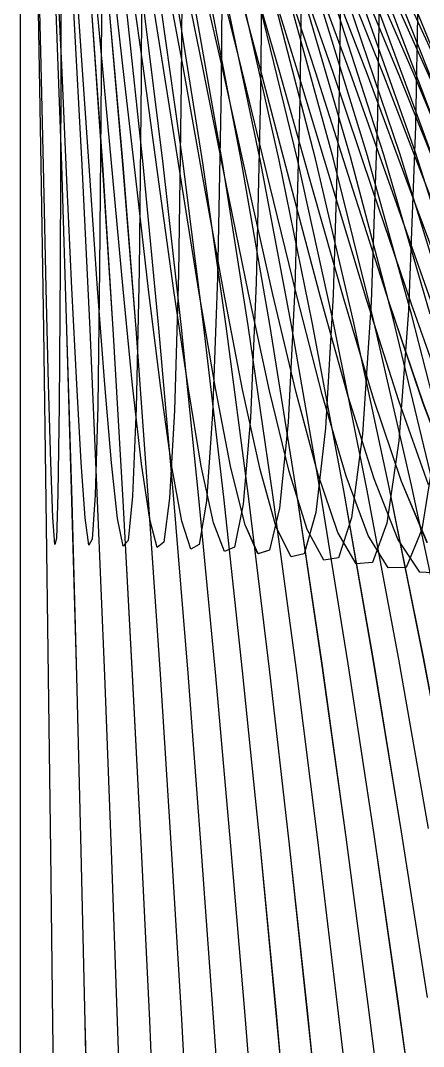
# Model space of a CAD drawing. Header units: metres. Extents: x -300 to 300, y -300 to 300.
# Drawn here: x 0 to 103.2, y -94.8 to 168.1 of the extents above; entities that cross this region are included whole.
import ezdxf

# ---------------------------------------------------------------- set-up
doc = ezdxf.new("R2010")
doc.units = ezdxf.units.M

msp = doc.modelspace()

# ---------------------------------------------------------------- linework, layer by layer
for p, q in [((10.43, 218.62), (10.32, 154.07)), ((10.43, 218.62), (10.32, 154.07)), ((20.85, 218.15), (20.62, 153.67)), ((20.85, 218.15), (20.62, 153.67)), ((31.24, 217.37), (30.9, 153)), ((31.24, 217.37), (30.9, 153)), ((41.59, 216.27), (41.14, 152.07)), ((41.6, 216.27), (41.15, 152.07)), ((51.9, 214.87), (51.34, 150.88)), ((51.9, 214.87), (51.34, 150.88)), ((62.14, 213.15), (61.47, 149.42)), ((62.14, 213.15), (61.47, 149.42)), ((72.31, 211.14), (71.52, 147.7)), ((72.31, 211.13), (71.52, 147.7)), ((82.39, 208.81), (81.49, 145.73)), ((82.38, 208.81), (81.49, 145.73)), ((92.36, 206.19), (91.36, 143.5)), ((92.36, 206.19), (91.36, 143.5)), ((102.22, 203.26), (101.11, 141.01)), ((102.23, 203.26), (101.12, 141.01)), ((5.27, 156.67), (4.57, 186.59)), ((5.27, 156.67), (4.57, 186.59)), ((10.54, 156.64), (9.13, 186.58)), ((10.54, 156.64), (9.13, 186.58)), ((15.79, 156.6), (13.69, 186.56)), ((15.79, 156.6), (13.69, 186.56)), ((21.02, 156.55), (18.22, 186.52)), ((21.02, 156.55), (18.22, 186.52)), ((26.23, 156.48), (22.74, 186.48)), ((26.23, 156.48), (22.74, 186.48)), ((31.41, 156.39), (27.22, 186.42)), ((31.41, 156.39), (27.23, 186.42)), ((36.55, 156.29), (31.68, 186.36)), ((36.55, 156.29), (31.68, 186.36)), ((41.64, 156.18), (36.09, 186.29)), ((41.64, 156.18), (36.09, 186.29)), ((46.68, 156.05), (40.46, 186.2)), ((46.68, 156.05), (40.47, 186.2)), ((51.67, 155.9), (44.79, 186.11)), ((51.67, 155.9), (44.79, 186.11)), ((56.59, 155.74), (49.05, 186.01)), ((56.59, 155.74), (49.05, 186.01)), ((61.45, 155.56), (53.26, 185.9)), ((61.44, 155.56), (53.26, 185.9)), ((66.22, 155.37), (57.4, 185.78)), ((66.22, 155.37), (57.4, 185.78)), ((70.92, 155.17), (61.48, 185.65)), ((70.92, 155.17), (61.48, 185.65)), ((75.53, 154.95), (65.47, 185.52)), ((75.53, 154.95), (65.48, 185.51)), ((80.05, 154.72), (69.39, 185.37)), ((80.05, 154.72), (69.39, 185.37)), ((84.47, 154.48), (73.22, 185.22)), ((84.48, 154.48), (73.23, 185.22)), ((88.8, 154.22), (76.97, 185.05)), ((88.79, 154.22), (76.97, 185.05)), ((93.01, 153.95), (80.62, 184.88)), ((93.01, 153.95), (80.62, 184.88)), ((97.11, 153.67), (84.17, 184.71)), ((97.1, 153.67), (84.17, 184.71)), ((101.08, 153.37), (87.62, 184.52)), ((101.08, 153.37), (87.62, 184.52)), ((104.94, 153.07), (90.96, 184.33)), ((104.94, 153.07), (90.97, 184.33)), ((108.67, 152.75), (94.2, 184.13)), ((108.67, 152.75), (94.2, 184.13)), ((51.67, 131.73), (44.79, 170.89)), ((51.67, 131.73), (44.79, 170.89)), ((56.59, 131.89), (49.05, 170.99)), ((56.59, 131.89), (49.06, 170.99)), ((61.44, 132.06), (53.26, 171.1)), ((61.45, 132.06), (53.27, 171.1)), ((66.22, 132.25), (57.4, 171.22)), ((66.23, 132.25), (57.41, 171.22)), ((70.92, 132.46), (61.48, 171.35)), ((70.93, 132.46), (61.48, 171.35)), ((75.53, 132.67), (65.47, 171.49)), ((75.54, 132.67), (65.48, 171.49)), ((80.05, 132.9), (69.39, 171.63)), ((80.06, 132.9), (69.4, 171.63)), ((84.48, 133.15), (73.23, 171.78)), ((84.48, 133.15), (73.23, 171.78)), ((88.8, 133.41), (76.97, 171.95)), ((88.8, 133.41), (76.97, 171.95)), ((93.01, 133.68), (80.62, 172.12)), ((93.01, 133.68), (80.62, 172.12)), ((97.1, 133.96), (84.17, 172.3)), ((97.11, 133.96), (84.18, 172.3)), ((101.08, 134.25), (87.62, 172.48)), ((101.09, 134.25), (87.62, 172.48)), ((104.94, 134.56), (90.97, 172.67)), ((104.94, 134.56), (90.97, 172.67)), ((108.67, 134.88), (94.2, 172.87)), ((108.67, 134.88), (94.2, 172.87)), ((112.27, 135.21), (97.31, 173.08)), ((112.27, 135.21), (97.32, 173.08)), ((115.73, 135.54), (100.31, 173.29)), ((115.73, 135.54), (100.32, 173.29)), ((0, 130.95), (0, 170.4)), ((5.28, 130.96), (4.57, 170.41)), ((5.27, 130.96), (4.57, 170.4)), ((10.54, 130.98), (9.13, 170.42)), ((10.54, 130.98), (9.14, 170.42)), ((15.79, 131.02), (13.69, 170.44)), ((15.8, 131.02), (13.69, 170.44)), ((21.02, 131.08), (18.22, 170.48)), ((21.03, 131.08), (18.23, 170.48)), ((26.23, 131.15), (22.74, 170.52)), ((26.24, 131.15), (22.74, 170.52)), ((31.41, 131.23), (27.23, 170.58)), ((31.41, 131.23), (27.23, 170.58)), ((36.55, 131.33), (31.68, 170.64)), ((36.55, 131.33), (31.68, 170.64)), ((41.64, 131.45), (36.09, 170.71)), ((41.64, 131.45), (36.1, 170.71)), ((46.68, 131.58), (40.47, 170.8)), ((46.69, 131.58), (40.47, 170.8)), ((5.95, 127.19), (5.27, 156.67)), ((5.95, 127.19), (5.27, 156.67)), ((11.89, 127.15), (10.54, 156.64)), ((11.88, 127.15), (10.54, 156.64)), ((17.81, 127.09), (15.79, 156.6)), ((17.81, 127.09), (15.79, 156.6)), ((23.72, 127.01), (21.02, 156.55)), ((23.71, 127.01), (21.02, 156.55)), ((29.59, 126.91), (26.23, 156.48)), ((29.59, 126.91), (26.23, 156.48)), ((35.43, 126.78), (31.41, 156.39)), ((35.43, 126.78), (31.41, 156.39)), ((41.22, 126.63), (36.55, 156.29)), ((41.22, 126.63), (36.55, 156.29)), ((46.97, 126.46), (41.64, 156.18)), ((46.97, 126.46), (41.64, 156.18)), ((52.66, 126.26), (46.68, 156.05)), ((52.65, 126.26), (46.68, 156.05)), ((58.28, 126.04), (51.67, 155.9)), ((58.28, 126.04), (51.67, 155.9)), ((63.83, 125.8), (56.59, 155.74)), ((63.83, 125.8), (56.59, 155.74)), ((69.31, 125.54), (61.44, 155.56)), ((69.31, 125.54), (61.45, 155.56)), ((74.7, 125.26), (66.22, 155.37)), ((74.7, 125.26), (66.22, 155.37)), ((80, 124.95), (70.92, 155.17)), ((80, 124.95), (70.92, 155.17)), ((10.32, 154.07), (10.13, 104.81)), ((10.32, 154.07), (10.13, 104.81)), ((20.62, 153.67), (20.25, 104.48)), ((20.62, 153.67), (20.26, 104.48)), ((30.9, 153), (30.35, 103.92)), ((30.9, 153), (30.35, 103.92)), ((85.2, 124.63), (75.53, 154.95)), ((85.2, 124.63), (75.53, 154.95)), ((90.3, 124.28), (80.05, 154.72)), ((90.3, 124.28), (80.05, 154.72)), ((95.28, 123.92), (84.47, 154.48)), ((95.29, 123.92), (84.48, 154.48)), ((100.16, 123.53), (88.79, 154.22)), ((100.16, 123.53), (88.8, 154.22)), ((104.91, 123.13), (93.01, 153.95)), ((104.91, 123.13), (93.01, 153.95)), ((109.53, 122.71), (97.1, 153.67)), ((109.53, 122.71), (97.11, 153.67)), ((114.02, 122.27), (101.08, 153.37)), ((114.02, 122.27), (101.08, 153.37)), ((41.15, 152.07), (40.41, 103.13)), ((41.14, 152.07), (40.41, 103.13)), ((51.34, 150.88), (50.42, 102.13)), ((51.34, 150.88), (50.42, 102.13)), ((61.47, 149.42), (60.37, 100.9)), ((61.47, 149.42), (60.37, 100.9)), ((71.52, 147.7), (70.25, 99.45)), ((71.52, 147.7), (70.25, 99.45)), ((81.49, 145.73), (80.04, 97.79)), ((81.49, 145.73), (80.04, 97.79)), ((91.36, 143.5), (89.73, 95.91)), ((91.36, 143.5), (89.73, 95.91)), ((101.11, 141.01), (99.31, 93.81)), ((101.12, 141.01), (99.32, 93.81)), ((114.02, 93.73), (101.08, 134.25)), ((114.02, 93.73), (101.09, 134.25)), ((52.66, 89.74), (46.68, 131.58)), ((52.66, 89.74), (46.69, 131.58)), ((58.28, 89.96), (51.67, 131.73)), ((58.28, 89.96), (51.67, 131.73)), ((63.83, 90.2), (56.59, 131.89)), ((63.84, 90.2), (56.59, 131.89)), ((69.31, 90.46), (61.44, 132.06)), ((69.31, 90.46), (61.45, 132.06)), ((74.7, 90.74), (66.22, 132.25)), ((74.7, 90.74), (66.23, 132.25)), ((80, 91.05), (70.92, 132.46)), ((80, 91.05), (70.93, 132.46)), ((85.2, 91.37), (75.53, 132.67)), ((85.2, 91.37), (75.54, 132.67)), ((90.3, 91.72), (80.05, 132.9)), ((90.3, 91.72), (80.06, 132.9)), ((95.29, 92.08), (84.48, 133.15)), ((95.29, 92.08), (84.48, 133.15)), ((100.16, 92.47), (88.8, 133.41)), ((100.16, 92.47), (88.8, 133.41)), ((104.91, 92.87), (93.01, 133.68)), ((104.91, 92.87), (93.01, 133.68)), ((109.53, 93.29), (97.1, 133.96)), ((109.53, 93.29), (97.11, 133.96)), ((0, 88.8), (0, 130.95)), ((5.95, 88.81), (5.27, 130.96)), ((5.95, 88.81), (5.28, 130.96)), ((11.89, 88.85), (10.54, 130.98)), ((11.89, 88.85), (10.54, 130.98)), ((17.81, 88.91), (15.79, 131.02)), ((17.82, 88.91), (15.8, 131.02)), ((23.71, 88.99), (21.02, 131.08)), ((23.72, 88.99), (21.03, 131.08)), ((29.59, 89.09), (26.23, 131.15)), ((29.59, 89.09), (26.24, 131.15)), ((35.43, 89.22), (31.41, 131.23)), ((35.43, 89.22), (31.41, 131.23)), ((41.22, 89.37), (36.55, 131.33)), ((41.23, 89.37), (36.55, 131.33)), ((46.97, 89.54), (41.64, 131.45)), ((46.97, 89.54), (41.64, 131.45)), ((6.59, 99.51), (5.95, 127.19)), ((6.59, 99.51), (5.95, 127.19)), ((13.17, 99.46), (11.88, 127.15)), ((13.17, 99.46), (11.89, 127.15)), ((19.74, 99.38), (17.81, 127.09)), ((19.74, 99.38), (17.81, 127.09)), ((26.28, 99.26), (23.71, 127.01)), ((26.28, 99.26), (23.72, 127.01)), ((32.79, 99.11), (29.59, 126.91)), ((32.79, 99.11), (29.59, 126.91)), ((39.26, 98.93), (35.43, 126.78)), ((39.26, 98.93), (35.43, 126.78)), ((45.68, 98.71), (41.22, 126.63)), ((45.68, 98.71), (41.22, 126.63)), ((52.05, 98.47), (46.97, 126.46)), ((52.05, 98.47), (46.97, 126.46)), ((58.35, 98.19), (52.65, 126.26)), ((58.35, 98.19), (52.66, 126.26)), ((64.58, 97.88), (58.28, 126.04)), ((64.58, 97.88), (58.28, 126.04)), ((70.74, 97.53), (63.83, 125.8)), ((70.74, 97.53), (63.83, 125.8)), ((76.8, 97.16), (69.31, 125.54)), ((76.8, 97.16), (69.31, 125.54)), ((82.78, 96.76), (74.7, 125.26)), ((82.78, 96.76), (74.7, 125.26)), ((88.65, 96.33), (80, 124.95)), ((88.65, 96.33), (80, 124.95)), ((94.42, 95.86), (85.2, 124.63)), ((94.41, 95.86), (85.2, 124.63)), ((100.07, 95.37), (90.3, 124.28)), ((100.06, 95.37), (90.3, 124.28)), ((105.59, 94.85), (95.28, 123.92)), ((105.59, 94.85), (95.29, 123.92)), ((110.99, 94.3), (100.16, 123.53)), ((110.99, 94.3), (100.16, 123.53)), ((10.13, 104.81), (9.88, 69.51)), ((10.13, 104.81), (9.88, 69.51)), ((20.25, 104.48), (19.75, 69.23)), ((20.26, 104.48), (19.76, 69.23)), ((30.35, 103.92), (29.6, 68.76)), ((30.35, 103.92), (29.6, 68.76)), ((40.41, 103.13), (39.41, 68.11)), ((40.41, 103.13), (39.41, 68.11)), ((50.42, 102.13), (49.17, 67.27)), ((50.42, 102.13), (49.18, 67.27)), ((60.37, 100.9), (58.88, 66.24)), ((60.37, 100.9), (58.88, 66.24)), ((7.2, 74.98), (6.59, 99.51)), ((7.2, 74.98), (6.59, 99.51)), ((14.39, 74.91), (13.17, 99.46)), ((14.39, 74.91), (13.17, 99.46)), ((21.56, 74.79), (19.74, 99.38)), ((21.56, 74.79), (19.74, 99.38)), ((28.7, 74.64), (26.28, 99.26)), ((28.7, 74.64), (26.28, 99.26)), ((35.81, 74.43), (32.79, 99.11)), ((35.81, 74.43), (32.79, 99.11)), ((42.88, 74.18), (39.26, 98.93)), ((42.88, 74.18), (39.26, 98.93)), ((49.9, 73.89), (45.68, 98.71)), ((49.89, 73.89), (45.68, 98.71)), ((56.85, 73.55), (52.05, 98.47)), ((56.85, 73.55), (52.05, 98.47)), ((63.73, 73.16), (58.35, 98.19)), ((63.73, 73.16), (58.35, 98.19)), ((70.54, 72.74), (64.58, 97.88)), ((70.54, 72.74), (64.58, 97.88)), ((70.25, 99.45), (68.51, 65.04)), ((70.25, 99.45), (68.51, 65.04)), ((77.26, 72.27), (70.74, 97.53)), ((77.26, 72.27), (70.74, 97.53)), ((80.04, 97.79), (78.06, 63.65)), ((80.04, 97.79), (78.06, 63.65)), ((83.89, 71.76), (76.8, 97.16)), ((83.89, 71.76), (76.8, 97.16)), ((90.41, 71.2), (82.78, 96.76)), ((90.41, 71.2), (82.78, 96.76)), ((89.73, 95.91), (87.51, 62.08)), ((89.73, 95.91), (87.51, 62.08)), ((96.83, 70.61), (88.65, 96.33)), ((96.83, 70.61), (88.65, 96.33)), ((103.12, 69.98), (94.41, 95.86)), ((103.13, 69.98), (94.42, 95.86)), ((109.29, 69.3), (100.06, 95.37)), ((109.3, 69.3), (100.07, 95.37)), ((105.59, 49.52), (95.29, 92.08)), ((105.6, 49.52), (95.29, 92.08)), ((99.32, 93.81), (96.86, 60.34)), ((99.31, 93.81), (96.86, 60.34)), ((110.99, 50.07), (100.16, 92.47)), ((111, 50.07), (100.16, 92.47)), ((52.05, 45.91), (46.97, 89.54)), ((52.05, 45.91), (46.97, 89.54)), ((58.35, 46.19), (52.66, 89.74)), ((58.36, 46.19), (52.66, 89.74)), ((64.58, 46.5), (58.28, 89.96)), ((64.59, 46.5), (58.28, 89.96)), ((70.74, 46.84), (63.83, 90.2)), ((70.74, 46.84), (63.84, 90.2)), ((76.8, 47.21), (69.31, 90.46)), ((76.81, 47.21), (69.31, 90.46)), ((82.78, 47.62), (74.7, 90.74)), ((82.78, 47.62), (74.7, 90.74)), ((88.65, 48.05), (80, 91.05)), ((88.66, 48.05), (80, 91.05)), ((94.42, 48.51), (85.2, 91.37)), ((94.42, 48.51), (85.2, 91.37)), ((100.07, 49), (90.3, 91.72)), ((100.07, 49), (90.3, 91.72)), ((0.01, 44.85), (0, 88.8)), ((6.59, 44.87), (5.95, 88.81)), ((6.6, 44.87), (5.95, 88.81)), ((13.17, 44.92), (11.89, 88.85)), ((13.18, 44.92), (11.89, 88.85)), ((19.74, 45), (17.81, 88.91)), ((19.74, 45), (17.82, 88.91)), ((26.28, 45.12), (23.71, 88.99)), ((26.29, 45.12), (23.72, 88.99)), ((32.79, 45.27), (29.59, 89.09)), ((32.8, 45.27), (29.59, 89.09)), ((39.26, 45.45), (35.43, 89.22)), ((39.27, 45.45), (35.43, 89.22)), ((45.68, 45.66), (41.22, 89.37)), ((45.69, 45.66), (41.23, 89.37)), ((7.77, 54.94), (7.2, 74.98)), ((7.76, 54.94), (7.2, 74.98)), ((15.52, 54.85), (14.39, 74.91)), ((15.52, 54.85), (14.39, 74.91)), ((23.26, 54.7), (21.56, 74.79)), ((23.26, 54.7), (21.56, 74.79)), ((30.97, 54.49), (28.7, 74.64)), ((30.97, 54.49), (28.7, 74.64)), ((38.64, 54.22), (35.81, 74.43)), ((38.64, 54.22), (35.81, 74.43)), ((46.27, 53.88), (42.88, 74.18)), ((46.27, 53.88), (42.88, 74.18)), ((53.84, 53.49), (49.89, 73.89)), ((53.84, 53.49), (49.9, 73.89)), ((61.34, 53.04), (56.85, 73.55)), ((61.34, 53.04), (56.85, 73.55)), ((68.77, 52.53), (63.73, 73.16)), ((68.77, 52.53), (63.73, 73.16)), ((76.11, 51.96), (70.54, 72.74)), ((76.11, 51.96), (70.54, 72.74)), ((83.37, 51.34), (77.26, 72.27)), ((83.36, 51.34), (77.26, 72.27)), ((90.52, 50.66), (83.89, 71.76)), ((90.51, 50.66), (83.89, 71.76)), ((97.56, 49.92), (90.41, 71.2)), ((97.55, 49.92), (90.41, 71.2)), ((9.88, 69.51), (9.57, 46.8)), ((9.88, 69.51), (9.57, 46.8)), ((19.76, 69.23), (19.13, 46.57)), ((19.75, 69.23), (19.13, 46.57)), ((29.6, 68.76), (28.66, 46.18)), ((29.6, 68.76), (28.66, 46.18)), ((104.48, 49.13), (96.83, 70.61)), ((104.48, 49.13), (96.83, 70.61)), ((111.27, 48.29), (103.12, 69.98)), ((111.27, 48.29), (103.13, 69.98)), ((39.41, 68.11), (38.16, 45.64)), ((39.41, 68.11), (38.16, 45.64)), ((49.17, 67.27), (47.61, 44.95)), ((49.18, 67.27), (47.62, 44.95)), ((58.88, 66.24), (57.01, 44.11)), ((58.88, 66.24), (57.01, 44.11)), ((68.51, 65.04), (66.34, 43.12)), ((68.51, 65.04), (66.34, 43.12)), ((78.06, 63.65), (75.58, 41.97)), ((78.06, 63.65), (75.58, 41.97)), ((87.51, 62.08), (84.74, 40.68)), ((87.51, 62.08), (84.74, 40.68)), ((96.86, 60.34), (93.79, 39.24)), ((96.86, 60.34), (93.79, 39.24)), ((106.09, 58.42), (102.72, 37.66)), ((106.09, 58.42), (102.72, 37.66)), ((8.29, 40.76), (7.76, 54.94)), ((8.29, 40.76), (7.77, 54.94)), ((16.57, 40.64), (15.52, 54.85)), ((16.57, 40.64), (15.52, 54.85)), ((24.84, 40.44), (23.26, 54.7)), ((24.83, 40.45), (23.26, 54.7)), ((33.07, 40.17), (30.97, 54.49)), ((33.07, 40.17), (30.97, 54.49)), ((41.26, 39.82), (38.64, 54.22)), ((41.26, 39.82), (38.64, 54.22)), ((49.4, 39.38), (46.27, 53.88)), ((49.4, 39.38), (46.27, 53.88)), ((57.48, 38.88), (53.84, 53.49)), ((57.48, 38.88), (53.84, 53.49)), ((65.49, 38.29), (61.34, 53.04)), ((65.49, 38.29), (61.34, 53.04)), ((73.42, 37.63), (68.77, 52.53)), ((73.42, 37.63), (68.77, 52.53)), ((81.26, 36.89), (76.11, 51.96)), ((81.26, 36.89), (76.11, 51.96)), ((89, 36.08), (83.36, 51.34)), ((89.01, 36.08), (83.37, 51.34)), ((96.64, 35.2), (90.51, 50.66)), ((96.64, 35.2), (90.52, 50.66)), ((90.41, 3.8), (82.78, 47.62)), ((90.42, 3.8), (82.78, 47.62)), ((96.83, 4.39), (88.65, 48.05)), ((96.83, 4.39), (88.66, 48.05)), ((103.12, 5.02), (94.42, 48.51)), ((103.13, 5.02), (94.42, 48.51)), ((104.15, 34.24), (97.55, 49.92)), ((104.16, 34.24), (97.56, 49.92)), ((109.3, 5.7), (100.07, 49)), ((109.3, 5.7), (100.07, 49)), ((0.01, 0), (0.01, 44.85)), ((7.2, 0.02), (6.59, 44.87)), ((7.2, 0.02), (6.6, 44.87)), ((9.57, 46.8), (9.2, 35.34)), ((9.57, 46.8), (9.2, 35.34)), ((14.39, 0.09), (13.17, 44.92)), ((14.39, 0.09), (13.18, 44.92)), ((19.13, 46.57), (18.38, 35.15)), ((19.13, 46.57), (18.38, 35.15)), ((21.56, 0.21), (19.74, 45)), ((21.56, 0.21), (19.74, 45)), ((28.7, 0.36), (26.28, 45.12)), ((28.71, 0.37), (26.29, 45.12)), ((28.66, 46.18), (27.55, 34.84)), ((28.66, 46.18), (27.55, 34.84)), ((35.81, 0.57), (32.79, 45.27)), ((35.82, 0.57), (32.8, 45.27)), ((38.16, 45.64), (36.68, 34.4)), ((38.16, 45.64), (36.68, 34.4)), ((42.88, 0.82), (39.26, 45.45)), ((42.89, 0.82), (39.27, 45.45)), ((49.9, 1.11), (45.68, 45.66)), ((49.9, 1.11), (45.69, 45.66)), ((47.62, 44.95), (45.76, 33.84)), ((47.61, 44.95), (45.76, 33.84)), ((56.85, 1.45), (52.05, 45.91)), ((56.86, 1.45), (52.05, 45.91)), ((63.73, 1.84), (58.35, 46.19)), ((63.74, 1.84), (58.36, 46.19)), ((70.54, 2.26), (64.58, 46.5)), ((70.55, 2.26), (64.59, 46.5)), ((77.26, 2.73), (70.74, 46.84)), ((77.27, 2.73), (70.74, 46.84)), ((83.89, 3.24), (76.8, 47.21)), ((83.89, 3.24), (76.81, 47.21)), ((57.01, 44.11), (54.79, 33.15)), ((57.01, 44.11), (54.8, 33.15)), ((66.34, 43.12), (63.76, 32.34)), ((66.34, 43.12), (63.76, 32.34)), ((8.77, 33.77), (8.29, 40.76)), ((8.77, 33.77), (8.29, 40.76)), ((17.53, 33.62), (16.57, 40.64)), ((17.53, 33.62), (16.57, 40.64)), ((26.27, 33.37), (24.83, 40.45)), ((26.27, 33.37), (24.84, 40.44)), ((34.98, 33.02), (33.07, 40.17)), ((34.97, 33.02), (33.07, 40.17)), ((43.64, 32.57), (41.26, 39.82)), ((43.64, 32.57), (41.26, 39.82)), ((75.58, 41.97), (72.64, 31.41)), ((75.58, 41.97), (72.64, 31.41)), ((84.74, 40.68), (81.44, 30.36)), ((84.74, 40.68), (81.44, 30.36)), ((52.25, 32.02), (49.4, 39.38)), ((52.25, 32.02), (49.4, 39.38)), ((60.8, 31.38), (57.48, 38.88)), ((60.79, 31.38), (57.48, 38.88)), ((69.27, 30.63), (65.49, 38.29)), ((69.27, 30.63), (65.49, 38.29)), ((77.66, 29.79), (73.42, 37.63)), ((77.66, 29.79), (73.42, 37.63)), ((85.95, 28.86), (81.26, 36.89)), ((85.95, 28.86), (81.26, 36.89)), ((93.79, 39.24), (90.14, 29.19)), ((93.79, 39.24), (90.14, 29.19)), ((102.72, 37.66), (98.72, 27.91)), ((102.72, 37.66), (98.73, 27.91)), ((9.2, 35.34), (8.77, 33.77)), ((9.2, 35.34), (8.77, 33.77)), ((18.38, 35.15), (17.53, 33.62)), ((18.38, 35.15), (17.53, 33.62)), ((27.55, 34.84), (26.27, 33.37)), ((27.55, 34.84), (26.27, 33.37)), ((36.68, 34.4), (34.97, 33.02)), ((36.68, 34.4), (34.98, 33.02)), ((94.14, 27.83), (89, 36.08)), ((94.14, 27.83), (89.01, 36.08)), ((102.22, 26.7), (96.64, 35.2)), ((102.21, 26.7), (96.64, 35.2)), ((45.76, 33.84), (43.64, 32.57)), ((45.76, 33.84), (43.64, 32.57)), ((54.8, 33.15), (52.25, 32.02)), ((54.79, 33.15), (52.25, 32.02)), ((63.76, 32.34), (60.79, 31.38)), ((63.76, 32.34), (60.8, 31.38)), ((72.64, 31.41), (69.27, 30.63)), ((72.64, 31.41), (69.27, 30.63)), ((81.44, 30.36), (77.66, 29.79)), ((81.44, 30.36), (77.66, 29.79)), ((90.14, 29.19), (85.95, 28.86)), ((90.14, 29.19), (85.95, 28.86)), ((98.73, 27.91), (94.14, 27.83)), ((98.72, 27.91), (94.14, 27.83)), ((107.19, 26.5), (102.21, 26.7)), ((107.2, 26.5), (102.22, 26.7)), ((83.37, -41.22), (77.26, 2.73)), ((83.37, -41.22), (77.27, 2.73)), ((90.52, -40.53), (83.89, 3.24)), ((90.52, -40.53), (83.89, 3.24)), ((97.56, -39.8), (90.41, 3.8)), ((97.56, -39.8), (90.42, 3.8)), ((104.48, -39.01), (96.83, 4.39)), ((104.48, -39.01), (96.83, 4.39)), ((111.27, -38.16), (103.12, 5.02)), ((111.28, -38.16), (103.13, 5.02)), ((0.01, -44.85), (0.01, 0)), ((7.77, -44.82), (7.2, 0.02)), ((7.77, -44.82), (7.2, 0.02)), ((15.52, -44.73), (14.39, 0.09)), ((15.53, -44.73), (14.39, 0.09)), ((23.26, -44.58), (21.56, 0.21)), ((23.27, -44.58), (21.56, 0.21)), ((30.97, -44.36), (28.7, 0.36)), ((30.98, -44.36), (28.71, 0.37)), ((38.64, -44.09), (35.81, 0.57)), ((38.65, -44.09), (35.82, 0.57)), ((46.27, -43.76), (42.88, 0.82)), ((46.28, -43.76), (42.89, 0.82)), ((53.84, -43.37), (49.9, 1.11)), ((53.84, -43.37), (49.9, 1.11)), ((61.34, -42.92), (56.85, 1.45)), ((61.35, -42.92), (56.86, 1.45)), ((68.77, -42.41), (63.73, 1.84)), ((68.78, -42.41), (63.74, 1.84)), ((76.11, -41.84), (70.54, 2.26)), ((76.12, -41.84), (70.55, 2.26)), ((81.26, -84.89), (76.11, -41.84)), ((81.27, -84.89), (76.12, -41.84)), ((89.01, -84.08), (83.37, -41.22)), ((89.01, -84.08), (83.37, -41.22)), ((96.64, -83.2), (90.52, -40.53)), ((96.65, -83.2), (90.52, -40.53)), ((104.16, -82.24), (97.56, -39.8)), ((104.16, -82.24), (97.56, -39.8)), ((24.84, -88.45), (23.26, -44.58)), ((24.84, -88.44), (23.27, -44.58)), ((33.07, -88.17), (30.97, -44.36)), ((33.07, -88.17), (30.98, -44.36)), ((41.26, -87.82), (38.64, -44.09)), ((41.27, -87.82), (38.65, -44.09)), ((49.4, -87.38), (46.27, -43.76)), ((49.41, -87.38), (46.28, -43.76)), ((57.48, -86.88), (53.84, -43.37)), ((57.49, -86.87), (53.84, -43.37)), ((65.49, -86.29), (61.34, -42.92)), ((65.5, -86.29), (61.35, -42.92)), ((73.42, -85.63), (68.77, -42.41)), ((73.43, -85.63), (68.78, -42.41)), ((0.01, -88.8), (0.01, -44.85)), ((8.29, -88.76), (7.77, -44.82)), ((8.3, -88.76), (7.77, -44.82)), ((16.57, -88.64), (15.52, -44.73)), ((16.58, -88.64), (15.53, -44.73)), ((94.14, -124.95), (89.01, -84.08)), ((94.15, -124.95), (89.01, -84.08)), ((102.22, -123.83), (96.64, -83.2)), ((102.22, -123.83), (96.65, -83.2)), ((69.27, -127.76), (65.49, -86.29)), ((69.28, -127.76), (65.5, -86.29)), ((77.66, -126.92), (73.42, -85.63)), ((77.66, -126.92), (73.43, -85.63)), ((85.95, -125.98), (81.26, -84.89)), ((85.96, -125.98), (81.27, -84.89)), ((0.01, -130.95), (0.01, -88.8)), ((8.77, -130.9), (8.29, -88.76)), ((8.78, -130.9), (8.3, -88.76)), ((17.53, -130.75), (16.57, -88.64)), ((17.54, -130.75), (16.58, -88.64)), ((26.28, -130.5), (24.84, -88.44)), ((26.27, -130.5), (24.84, -88.45)), ((34.97, -130.15), (33.07, -88.17)), ((34.98, -130.15), (33.07, -88.17)), ((43.64, -129.7), (41.26, -87.82)), ((43.65, -129.7), (41.27, -87.82)), ((52.25, -129.15), (49.4, -87.38)), ((52.26, -129.15), (49.41, -87.38)), ((60.8, -128.5), (57.48, -86.88)), ((60.8, -128.5), (57.49, -86.87))]:
    msp.add_line(p, q)

doc.saveas('drawing.dxf')
